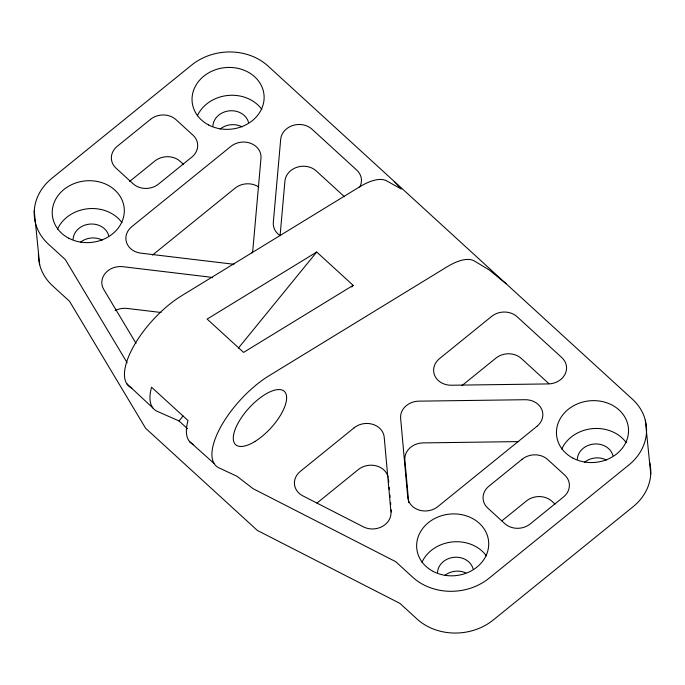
<?xml version="1.0" encoding="UTF-8"?>
<svg xmlns="http://www.w3.org/2000/svg" width="685" height="685" viewBox="0 0 685 685"><rect width="100%" height="100%" fill="white"/><g stroke="black" fill="none" stroke-linecap="round" stroke-linejoin="round"><path stroke-width="1.03" d="M280.079 235.76L284.934 181.011A18.05 15.455 -5.8 0 1 297.042 167.234A18.05 15.455 -5.8 0 1 316.222 170.916L344.495 196.775M193.709 444.668A64.972 26.664 -47.6 0 1 188.015 420.547L151.573 387.231A64.972 26.664 -47.6 0 0 157.267 411.351L179.008 420.941L183.058 415.966M238.414 348.074L316.718 252.029L353.16 285.345L351.807 287.006M129.593 181.465L154.767 161.069A18.05 15.455 -5.8 0 1 180.232 161.386L183.323 164.22M152.515 255.068L235.101 188.152A18.05 15.455 -5.8 0 1 258.759 187.039M316.95 503.09L358.341 469.559A18.05 15.455 -5.8 0 1 376.065 465.8A18.05 15.455 -5.8 0 1 388.147 477.103M461.93 385.638L495.871 358.144A18.05 15.455 -5.8 0 1 521.336 358.46L548.822 383.6M502.105 520.668L526.465 500.932A18.05 15.455 -5.8 0 1 551.93 501.257L555.021 504.083M316.718 252.029L207.135 319.082L243.577 352.398L353.16 285.345M518.716 441.602L423.116 442.895A18.05 15.455 -5.8 0 0 404.869 460.046L408.714 502.67M161.103 312.497L127.102 308.438A18.05 15.455 -5.8 0 0 115.14 310.57M506.112 283.727L489.081 269.847L474.414 261.011A54.149 22.22 -47.6 0 0 447.014 266.85L269.085 375.722A64.972 26.664 -47.6 0 0 220.33 427.637A64.972 26.664 -47.6 0 0 219.217 467.992L236.933 476.246L253.108 488.688L395.716 561.683L412.73 577.232A54.149 46.366 -5.8 0 0 489.116 578.183L628.933 464.918A54.149 46.366 -5.8 0 0 632.443 399.235L268.032 66.034A54.149 46.366 -5.8 0 0 191.646 65.075L51.829 178.348A54.149 46.366 -5.8 0 0 48.318 244.031L65.323 259.581L127.136 362.767M189.368 441.328L214.062 463.471M179.008 420.941L187.536 428.733M126.605 383.497L152.935 408.012M394.363 181.542L401.307 189.043L386.957 181.045A54.149 22.22 -47.6 0 0 359.556 186.885L181.628 295.757A64.972 26.664 -47.6 0 0 132.864 347.663A64.972 26.664 -47.6 0 0 131.76 388.027M136.015 343.331L103.752 289.455A18.05 15.455 -5.8 0 1 105.327 273.238A18.05 15.455 -5.8 0 1 122.855 266.696L208.934 276.988A18.05 15.455 -5.8 0 1 212.384 277.708M645.313 420.23L650.75 474.011M34.25 210.989L39.687 264.77M388.455 478.995L388.746 482.189M389.226 487.514L389.414 489.647M389.893 494.972L390.09 497.104M390.57 502.43L390.758 504.554M391.238 509.88L391.435 512.012M57.523 229.124A36.099 30.911 -5.8 0 1 88.031 208.737A36.099 30.911 -5.8 0 1 121.956 222.668M73.09 239.262A18.05 15.455 -5.8 0 1 89.564 224.115A18.05 15.455 -5.8 0 1 108.701 235.7M80.359 242.302A18.05 15.455 -5.8 0 1 102.228 240.11M197.34 115.851A36.099 30.911 -5.8 0 1 227.848 95.463A36.099 30.911 -5.8 0 1 261.781 109.403M212.907 125.997A18.05 15.455 -5.8 0 1 229.381 110.842A18.05 15.455 -5.8 0 1 248.518 122.435M220.176 129.028A18.05 15.455 -5.8 0 1 242.045 126.836M561.751 449.052A36.099 30.911 -5.8 0 1 592.26 428.664A36.099 30.911 -5.8 0 1 626.184 442.604M577.318 459.198A18.05 15.455 -5.8 0 1 593.792 444.043A18.05 15.455 -5.8 0 1 612.929 455.636M584.588 462.229A18.05 15.455 -5.8 0 1 606.456 460.037M421.926 562.317A36.099 30.911 -5.8 0 1 452.442 541.938A36.099 30.911 -5.8 0 1 486.367 555.869M437.492 572.463A18.05 15.455 -5.8 0 1 453.967 557.316A18.05 15.455 -5.8 0 1 473.104 568.901M444.771 575.494A18.05 15.455 -5.8 0 1 465.826 572.917M252.071 253.005A18.05 15.455 -5.8 0 0 252.893 249.383L260.985 158.218A18.05 15.455 -5.8 0 0 250.907 143.405A18.05 15.455 -5.8 0 0 230.862 146.419L131.751 226.709A18.05 15.455 -5.8 0 0 126.605 242.636A18.05 15.455 -5.8 0 0 140.87 253.15L231.898 264.033A18.05 15.455 -5.8 0 0 234.022 264.17M279.788 235.366A18.05 15.455 -5.8 0 1 273.324 222.454L280.696 139.278A18.05 15.455 -5.8 0 1 292.803 125.492A18.05 15.455 -5.8 0 1 311.983 129.182L356.757 170.12A18.05 15.455 -5.8 0 1 359.753 187.039M649.551 461.964A54.149 46.366 -5.8 0 1 633.171 506.652L493.354 619.925A54.149 46.366 -5.8 0 1 416.968 618.966L399.963 603.417L257.346 530.43L145.597 428.245L69.562 301.314L52.557 285.765A54.149 46.366 -5.8 0 1 38.488 252.731M150.529 119.336L117.238 146.299A18.05 15.455 -5.8 0 0 116.065 168.193L133.07 183.743A18.05 15.455 -5.8 0 0 158.535 184.068L191.826 157.096A18.05 15.455 -5.8 0 0 192.999 135.202L175.994 119.652A18.05 15.455 -5.8 0 0 150.529 119.336M354.094 427.825L300.295 471.408A18.05 15.455 -5.8 0 0 302.864 495.88L363.392 526.859A18.05 15.455 -5.8 0 0 382.29 526.491A18.05 15.455 -5.8 0 0 390.938 511.823L384.216 437.253A18.05 15.455 -5.8 0 0 372.88 424.366A18.05 15.455 -5.8 0 0 354.094 427.825M491.633 316.401L439.487 358.649A18.05 15.455 -5.8 0 0 434.778 375.688A18.05 15.455 -5.8 0 0 451.346 385.235L548.265 383.925A18.05 15.455 -5.8 0 0 564.979 374.361A18.05 15.455 -5.8 0 0 561.863 357.656L517.089 316.727A18.05 15.455 -5.8 0 0 491.633 316.401M536.971 426.31L437.861 506.6A18.05 15.455 -5.8 0 1 419.074 510.06A18.05 15.455 -5.8 0 1 407.738 497.164L400.631 418.312A18.05 15.455 -5.8 0 1 418.877 401.153L525.104 399.715A18.05 15.455 -5.8 0 1 541.681 409.27A18.05 15.455 -5.8 0 1 536.971 426.31M522.227 459.198L488.936 486.17A18.05 15.455 -5.8 0 0 487.763 508.065L504.768 523.614A18.05 15.455 -5.8 0 0 530.233 523.931L563.524 496.959A18.05 15.455 -5.8 0 0 564.697 475.065L547.683 459.515A18.05 15.455 -5.8 0 0 522.227 459.198M68.825 238.252A36.099 30.911 -5.8 0 0 124.276 212.119A36.099 30.911 -5.8 0 0 71.694 184.625A36.099 30.911 -5.8 0 0 68.825 238.252M208.651 124.987A36.099 30.911 -5.8 0 0 264.093 98.845A36.099 30.911 -5.8 0 0 211.511 71.351A36.099 30.911 -5.8 0 0 208.651 124.987M573.054 458.188A36.099 30.911 -5.8 0 0 628.505 432.047A36.099 30.911 -5.8 0 0 575.922 404.552A36.099 30.911 -5.8 0 0 573.054 458.188M433.237 571.453A36.099 30.911 -5.8 0 0 488.688 545.32A36.099 30.911 -5.8 0 0 436.105 517.826A36.099 30.911 -5.8 0 0 433.237 571.453M254.88 441.525A36.099 14.813 -47.6 0 0 285.191 392.385A36.099 14.813 -47.6 0 0 239.793 420.162A36.099 14.813 -47.6 0 0 254.88 441.525"/></g></svg>
